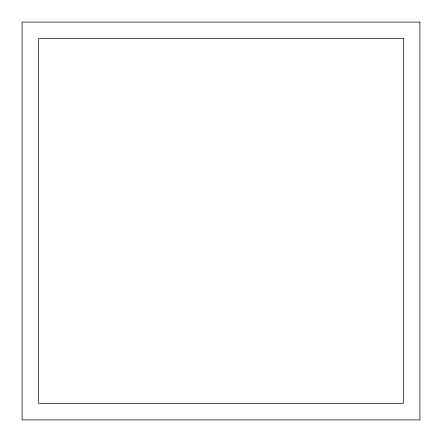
<?xml version="1.0" encoding="UTF-8"?>
<svg xmlns="http://www.w3.org/2000/svg" width="442" height="442" viewBox="0 0 442 442"><rect width="100%" height="100%" fill="white"/><g stroke="black" fill="none" stroke-linecap="round" stroke-linejoin="round"><path stroke-width="0.66" d="M419.9 22.1L22.1 22.1L22.1 419.9L419.9 419.9L419.9 22.1M403.364 38.636L38.636 38.636L38.636 403.364L403.364 403.364L403.364 38.636"/></g></svg>
